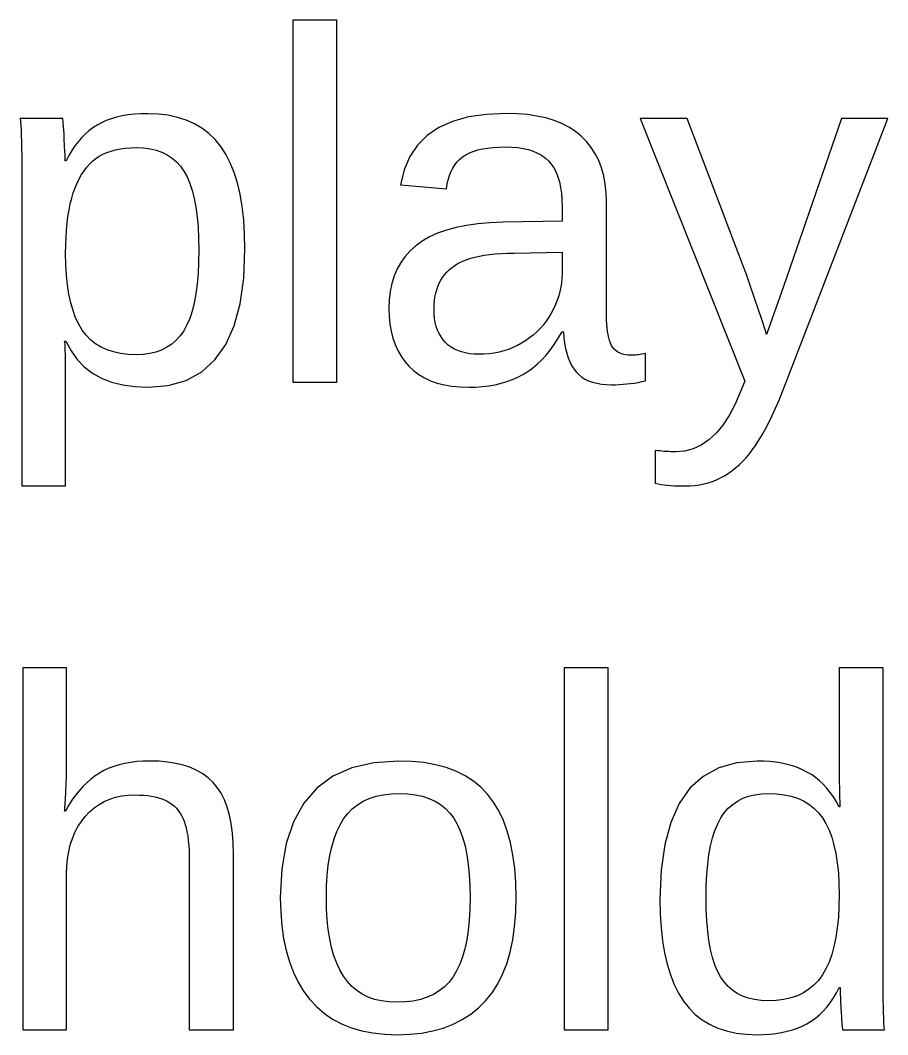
# Model space of a CAD drawing. Header units: metres. Extents: x 8.1 to 95, y -21.3 to 62.6.
# Drawn here: x 83.334 to 86.953, y 42.48 to 46.709 of the extents above; entities that cross this region are included whole.
import ezdxf

# ---------------------------------------------------------------- set-up
doc = ezdxf.new("R2010")
doc.units = ezdxf.units.M

msp = doc.modelspace()

# ---------------------------------------------------------------- linework, layer by layer
for p, q in [((84.6549, 46.7095), (84.4718, 46.7095)), ((84.4718, 46.7095), (84.4718, 45.2)), ((84.6549, 45.2), (84.6549, 46.7095)), ((83.8104, 46.3176), (83.7844, 46.3147)), ((83.8377, 46.3193), (83.8104, 46.3176)), ((83.8662, 46.3199), (83.8377, 46.3193)), ((83.9102, 46.3182), (83.8662, 46.3199)), ((83.9516, 46.3132), (83.9102, 46.3182)), ((85.2789, 46.3173), (85.204, 46.3063)), ((85.3623, 46.3209), (85.2789, 46.3173)), ((85.4071, 46.3197), (85.3623, 46.3209)), ((85.4494, 46.3162), (85.4071, 46.3197)), ((83.5113, 46.3006), (83.3343, 46.3006)), ((83.3343, 46.3006), (83.3355, 46.287)), ((83.3355, 46.287), (83.3367, 46.2705)), ((83.5115, 46.2994), (83.5113, 46.3006)), ((83.512, 46.2956), (83.5115, 46.2994)), ((83.5127, 46.2896), (83.512, 46.2956)), ((83.5134, 46.2816), (83.5127, 46.2896)), ((83.5148, 46.2657), (83.5134, 46.2816)), ((83.6732, 46.2825), (83.6547, 46.2726)), ((83.6929, 46.2913), (83.6732, 46.2825)), ((83.7139, 46.2989), (83.6929, 46.2913)), ((83.7361, 46.3053), (83.7139, 46.2989)), ((83.7597, 46.3106), (83.7361, 46.3053)), ((83.7844, 46.3147), (83.7597, 46.3106)), ((83.9905, 46.3048), (83.9516, 46.3132)), ((84.0268, 46.293), (83.9905, 46.3048)), ((84.0606, 46.2778), (84.0268, 46.293)), ((84.0918, 46.2593), (84.0606, 46.2778)), ((85.1378, 46.2879), (85.0802, 46.2623)), ((85.204, 46.3063), (85.1378, 46.2879)), ((85.4892, 46.3103), (85.4494, 46.3162)), ((85.5264, 46.3021), (85.4892, 46.3103)), ((85.5611, 46.2916), (85.5264, 46.3021)), ((85.5933, 46.2787), (85.5611, 46.2916)), ((85.6229, 46.2634), (85.5933, 46.2787)), ((86.1154, 46.3006), (85.9201, 46.3006)), ((85.9201, 46.3006), (86.3564, 45.2051)), ((86.3473, 45.6923), (86.1154, 46.3006)), ((86.7592, 46.3006), (86.5182, 45.5997)), ((86.5294, 45.2), (86.9525, 46.3006)), ((86.9525, 46.3006), (86.7592, 46.3006)), ((83.3367, 46.2705), (83.3376, 46.2512)), ((83.3376, 46.2512), (83.3385, 46.229)), ((83.5157, 46.252), (83.5148, 46.2657)), ((83.5167, 46.2356), (83.5157, 46.252)), ((83.5178, 46.2165), (83.5167, 46.2356)), ((83.6046, 46.235), (83.5895, 46.2198)), ((83.6205, 46.2489), (83.6046, 46.235)), ((83.6372, 46.2614), (83.6205, 46.2489)), ((83.6547, 46.2726), (83.6372, 46.2614)), ((84.1206, 46.2375), (84.0918, 46.2593)), ((84.1467, 46.2122), (84.1206, 46.2375)), ((85.0802, 46.2623), (85.0311, 46.2292)), ((85.65, 46.2458), (85.6229, 46.2634)), ((85.6745, 46.2258), (85.65, 46.2458)), ((83.3385, 46.229), (83.3392, 46.2041)), ((83.3392, 46.2041), (83.3397, 46.1763)), ((83.5194, 46.1837), (83.5178, 46.2165)), ((83.5751, 46.2033), (83.5615, 46.1854)), ((83.5895, 46.2198), (83.5751, 46.2033)), ((84.1704, 46.1836), (84.1467, 46.2122)), ((85.0311, 46.2292), (84.9906, 46.1889)), ((85.6965, 46.2036), (85.6745, 46.2258)), ((85.7159, 46.1794), (85.6965, 46.2036)), ((83.3397, 46.1763), (83.3401, 46.1456)), ((83.5203, 46.1638), (83.5194, 46.1837)), ((83.5209, 46.1472), (83.5203, 46.1638)), ((83.5213, 46.1338), (83.5209, 46.1472)), ((83.5488, 46.1661), (83.5367, 46.1455)), ((83.5615, 46.1854), (83.5488, 46.1661)), ((83.6633, 46.1424), (83.6788, 46.1508)), ((83.6788, 46.1508), (83.6954, 46.1582)), ((83.6954, 46.1582), (83.7131, 46.1644)), ((83.7131, 46.1644), (83.7321, 46.1695)), ((83.7321, 46.1695), (83.7522, 46.1734)), ((83.7522, 46.1734), (83.7734, 46.1763)), ((83.7734, 46.1763), (83.7959, 46.178)), ((83.7959, 46.178), (83.8195, 46.1785)), ((83.8195, 46.1785), (83.8486, 46.1773)), ((83.8486, 46.1773), (83.876, 46.1737)), ((83.876, 46.1737), (83.9015, 46.1676)), ((83.9015, 46.1676), (83.9252, 46.159)), ((83.9252, 46.159), (83.9472, 46.1481)), ((83.9472, 46.1481), (83.9673, 46.1347)), ((84.1915, 46.1514), (84.1704, 46.1836)), ((84.2102, 46.1154), (84.1915, 46.1514)), ((84.9906, 46.1889), (84.9588, 46.1413)), ((85.1792, 46.1399), (85.1924, 46.1486)), ((85.1924, 46.1486), (85.2074, 46.1563)), ((85.2074, 46.1563), (85.2239, 46.163)), ((85.2239, 46.163), (85.2422, 46.1687)), ((85.2422, 46.1687), (85.2621, 46.1733)), ((85.2621, 46.1733), (85.2836, 46.1769)), ((85.2836, 46.1769), (85.3068, 46.1795)), ((85.3068, 46.1795), (85.3317, 46.1811)), ((85.3317, 46.1811), (85.3582, 46.1816)), ((85.3582, 46.1816), (85.3845, 46.1809)), ((85.3845, 46.1809), (85.4092, 46.1787)), ((85.4092, 46.1787), (85.4323, 46.1751)), ((85.4323, 46.1751), (85.4538, 46.1701)), ((85.4538, 46.1701), (85.4737, 46.1637)), ((85.4737, 46.1637), (85.492, 46.1558)), ((85.492, 46.1558), (85.5087, 46.1465)), ((85.7327, 46.153), (85.7159, 46.1794)), ((85.747, 46.1245), (85.7327, 46.153)), ((83.3401, 46.1456), (83.3403, 46.1121)), ((83.3403, 46.1121), (83.3404, 46.0758)), ((83.5214, 46.1283), (83.5213, 46.1338)), ((83.5214, 46.1236), (83.5214, 46.1283)), ((83.5255, 46.1236), (83.5214, 46.1236)), ((83.5367, 46.1455), (83.5255, 46.1236)), ((83.6113, 46.0965), (83.6232, 46.1099)), ((83.6232, 46.1099), (83.6358, 46.1219)), ((83.6358, 46.1219), (83.6491, 46.1328)), ((83.6491, 46.1328), (83.6633, 46.1424)), ((83.9673, 46.1347), (83.9856, 46.1188)), ((83.9856, 46.1188), (84.0021, 46.1006)), ((84.2263, 46.0755), (84.2102, 46.1154)), ((84.9588, 46.1413), (84.9355, 46.0862)), ((85.1383, 46.0929), (85.1469, 46.1065)), ((85.1469, 46.1065), (85.1565, 46.1189)), ((85.1565, 46.1189), (85.1673, 46.13)), ((85.1673, 46.13), (85.1792, 46.1399)), ((85.5087, 46.1465), (85.5238, 46.1358)), ((85.5238, 46.1358), (85.5372, 46.1236)), ((85.5372, 46.1236), (85.5492, 46.1098)), ((85.5492, 46.1098), (85.5597, 46.0941)), ((85.7586, 46.0939), (85.747, 46.1245)), ((83.3404, 46.0758), (83.3404, 44.7677)), ((83.5801, 46.0489), (83.5898, 46.066)), ((83.5898, 46.066), (83.6002, 46.0819)), ((83.6002, 46.0819), (83.6113, 46.0965)), ((84.0021, 46.1006), (84.0168, 46.0799)), ((84.0168, 46.0799), (84.0298, 46.0563)), ((84.24, 46.0317), (84.2263, 46.0755)), ((84.9355, 46.0862), (84.9208, 46.0239)), ((85.1245, 46.0621), (85.1308, 46.0781)), ((85.1308, 46.0781), (85.1383, 46.0929)), ((85.5597, 46.0941), (85.5689, 46.0765)), ((85.5689, 46.0765), (85.5766, 46.057)), ((85.7677, 46.0613), (85.7586, 46.0939)), ((83.563, 46.0108), (83.5712, 46.0305)), ((83.5712, 46.0305), (83.5801, 46.0489)), ((84.0298, 46.0563), (84.0413, 46.0295)), ((84.0413, 46.0295), (84.0513, 45.9995)), ((84.2512, 45.9841), (84.24, 46.0317)), ((84.9208, 46.0239), (85.112, 46.0066)), ((85.112, 46.0066), (85.1151, 46.0263)), ((85.1151, 46.0263), (85.1192, 46.0448)), ((85.1192, 46.0448), (85.1245, 46.0621)), ((85.5766, 46.057), (85.5829, 46.0356)), ((85.5829, 46.0356), (85.5879, 46.0124)), ((85.7741, 46.0265), (85.7677, 46.0613)), ((85.778, 45.9896), (85.7741, 46.0265)), ((83.5488, 45.9675), (83.5555, 45.9898)), ((83.5555, 45.9898), (83.563, 46.0108)), ((84.0513, 45.9995), (84.0597, 45.9662)), ((84.2599, 45.9327), (84.2512, 45.9841)), ((85.5879, 46.0124), (85.5914, 45.9872)), ((85.5914, 45.9872), (85.5935, 45.9602)), ((85.7793, 45.9507), (85.778, 45.9896)), ((83.5377, 45.9186), (83.5428, 45.9438)), ((83.5428, 45.9438), (83.5488, 45.9675)), ((84.0597, 45.9662), (84.0666, 45.9297)), ((85.5935, 45.9602), (85.5942, 45.9314)), ((85.7793, 45.4767), (85.7793, 45.9507)), ((83.5333, 45.8919), (83.5377, 45.9186)), ((84.0666, 45.9297), (84.0719, 45.89)), ((84.2661, 45.8774), (84.2599, 45.9327)), ((85.5942, 45.9314), (85.5942, 45.8713)), ((83.527, 45.8343), (83.5298, 45.8638)), ((83.5298, 45.8638), (83.5333, 45.8919)), ((84.0719, 45.89), (84.0758, 45.847)), ((84.2699, 45.8183), (84.2661, 45.8774)), ((85.1955, 45.8537), (85.1518, 45.845)), ((85.2426, 45.8603), (85.1955, 45.8537)), ((85.2931, 45.8649), (85.2426, 45.8603)), ((85.347, 45.8673), (85.2931, 45.8649)), ((85.5942, 45.8713), (85.347, 45.8673)), ((83.525, 45.8033), (83.527, 45.8343)), ((84.0758, 45.847), (84.0781, 45.8008)), ((84.2711, 45.7554), (84.2699, 45.8183)), ((85.0746, 45.8212), (85.0411, 45.8061)), ((85.1115, 45.8341), (85.0746, 45.8212)), ((85.1518, 45.845), (85.1115, 45.8341)), ((83.5235, 45.7371), (83.5238, 45.7709)), ((83.5238, 45.7709), (83.525, 45.8033)), ((84.0781, 45.8008), (84.0788, 45.7513)), ((84.9844, 45.7696), (84.9608, 45.7483)), ((85.0111, 45.7889), (84.9844, 45.7696)), ((85.0411, 45.8061), (85.0111, 45.7889)), ((83.5243, 45.6903), (83.5235, 45.7371)), ((84.0788, 45.7513), (84.0781, 45.7005)), ((84.2661, 45.6346), (84.2711, 45.7554)), ((84.94, 45.725), (84.9219, 45.6998)), ((84.9608, 45.7483), (84.94, 45.725)), ((85.2307, 45.7224), (85.2494, 45.7264)), ((85.2494, 45.7264), (85.2696, 45.7299)), ((85.2696, 45.7299), (85.2913, 45.7329)), ((85.2913, 45.7329), (85.3146, 45.7353)), ((85.3146, 45.7353), (85.3395, 45.7371)), ((85.3395, 45.7371), (85.3659, 45.7384)), ((85.3659, 45.7384), (85.3938, 45.7391)), ((85.3938, 45.7391), (85.5942, 45.7432)), ((85.5942, 45.7432), (85.5942, 45.6526)), ((83.5269, 45.6464), (83.5243, 45.6903)), ((84.0781, 45.7005), (84.0757, 45.6531)), ((84.9219, 45.6998), (84.9067, 45.6726)), ((85.1335, 45.6774), (85.1449, 45.6857)), ((85.1449, 45.6857), (85.157, 45.6934)), ((85.157, 45.6934), (85.1699, 45.7005)), ((85.1699, 45.7005), (85.1836, 45.7069)), ((85.1836, 45.7069), (85.198, 45.7126)), ((85.198, 45.7126), (85.2136, 45.7178)), ((85.2136, 45.7178), (85.2307, 45.7224)), ((86.3642, 45.6448), (86.3473, 45.6923)), ((83.5311, 45.6053), (83.5269, 45.6464)), ((84.0757, 45.6531), (84.0719, 45.6091)), ((84.8942, 45.6434), (84.8845, 45.6123)), ((84.9067, 45.6726), (84.8942, 45.6434)), ((85.0957, 45.6374), (85.104, 45.6483)), ((85.104, 45.6483), (85.1131, 45.6587)), ((85.1131, 45.6587), (85.1229, 45.6684)), ((85.1229, 45.6684), (85.1335, 45.6774)), ((85.5942, 45.6526), (85.5936, 45.6339)), ((86.3771, 45.6075), (86.3642, 45.6448)), ((83.5371, 45.567), (83.5311, 45.6053)), ((84.0719, 45.6091), (84.0665, 45.5684)), ((84.2511, 45.5279), (84.2661, 45.6346)), ((84.8845, 45.6123), (84.8775, 45.5792)), ((85.0712, 45.5859), (85.076, 45.6)), ((85.076, 45.6), (85.0817, 45.6132)), ((85.0817, 45.6132), (85.0883, 45.6257)), ((85.0883, 45.6257), (85.0957, 45.6374)), ((85.5919, 45.6153), (85.5892, 45.5969)), ((85.5936, 45.6339), (85.5919, 45.6153)), ((86.4134, 45.5016), (86.3771, 45.6075)), ((86.5182, 45.5997), (86.447, 45.3994)), ((83.5448, 45.5315), (83.5371, 45.567)), ((84.0665, 45.5684), (84.0595, 45.531)), ((84.8775, 45.5792), (84.8734, 45.5442)), ((85.0619, 45.5392), (85.0641, 45.5556)), ((85.0641, 45.5556), (85.0672, 45.5711)), ((85.0672, 45.5711), (85.0712, 45.5859)), ((85.5802, 45.5602), (85.5741, 45.5421)), ((85.5853, 45.5785), (85.5802, 45.5602)), ((85.5892, 45.5969), (85.5853, 45.5785)), ((83.5542, 45.4988), (83.5448, 45.5315)), ((84.0595, 45.531), (84.051, 45.497)), ((84.2261, 45.4355), (84.2511, 45.5279)), ((84.8734, 45.5442), (84.872, 45.5072)), ((85.0602, 45.5041), (85.0606, 45.522)), ((85.0606, 45.522), (85.0619, 45.5392)), ((85.5668, 45.5241), (85.5584, 45.5062)), ((85.5741, 45.5421), (85.5668, 45.5241)), ((83.5653, 45.4689), (83.5542, 45.4988)), ((84.051, 45.497), (84.041, 45.4664)), ((84.872, 45.5072), (84.873, 45.4741)), ((84.873, 45.4741), (84.8761, 45.4426)), ((85.0608, 45.4847), (85.0602, 45.5041)), ((85.0625, 45.4664), (85.0608, 45.4847)), ((85.5385, 45.471), (85.5272, 45.4546)), ((85.5489, 45.4884), (85.5385, 45.471)), ((85.5584, 45.5062), (85.5489, 45.4884)), ((85.7796, 45.4591), (85.7793, 45.4767)), ((86.4271, 45.4613), (86.4134, 45.5016)), ((83.5781, 45.4419), (83.5653, 45.4689)), ((83.5926, 45.4177), (83.5781, 45.4419)), ((84.0294, 45.4391), (84.0163, 45.4151)), ((84.041, 45.4664), (84.0294, 45.4391)), ((84.1911, 45.3573), (84.2261, 45.4355)), ((84.8761, 45.4426), (84.8813, 45.4127)), ((85.0655, 45.449), (85.0625, 45.4664)), ((85.0697, 45.4326), (85.0655, 45.449)), ((85.0751, 45.4172), (85.0697, 45.4326)), ((85.5151, 45.4389), (85.5022, 45.4241)), ((85.5272, 45.4546), (85.5151, 45.4389)), ((85.7804, 45.4425), (85.7796, 45.4591)), ((85.7817, 45.4269), (85.7804, 45.4425)), ((86.4326, 45.4448), (86.4271, 45.4613)), ((86.4372, 45.4308), (86.4326, 45.4448)), ((86.441, 45.4193), (86.4372, 45.4308)), ((83.6091, 45.3961), (83.5926, 45.4177)), ((83.6276, 45.3771), (83.6091, 45.3961)), ((84.0015, 45.3941), (83.9848, 45.3755)), ((84.0163, 45.4151), (84.0015, 45.3941)), ((84.8813, 45.4127), (84.8885, 45.3844)), ((85.0816, 45.4029), (85.0751, 45.4172)), ((85.0894, 45.3895), (85.0816, 45.4029)), ((85.0983, 45.3771), (85.0894, 45.3895)), ((85.4739, 45.397), (85.4585, 45.3848)), ((85.4884, 45.4102), (85.4739, 45.397)), ((85.5022, 45.4241), (85.4884, 45.4102)), ((85.5783, 45.3834), (85.5942, 45.4105)), ((85.5942, 45.4105), (85.6003, 45.4105)), ((85.6003, 45.4105), (85.6021, 45.386)), ((85.6021, 45.386), (85.605, 45.3629)), ((85.7835, 45.4123), (85.7817, 45.4269)), ((85.7859, 45.3987), (85.7835, 45.4123)), ((85.7888, 45.386), (85.7859, 45.3987)), ((85.7922, 45.3744), (85.7888, 45.386)), ((86.4438, 45.4102), (86.441, 45.4193)), ((86.4458, 45.4035), (86.4438, 45.4102)), ((86.447, 45.3994), (86.4458, 45.4035)), ((83.5202, 45.3671), (83.5194, 45.3709)), ((83.5194, 45.3709), (83.5245, 45.3709)), ((83.521, 45.3595), (83.5202, 45.3671)), ((83.5216, 45.3481), (83.521, 45.3595)), ((83.5222, 45.3327), (83.5216, 45.3481)), ((83.5245, 45.3709), (83.546, 45.3307)), ((83.6483, 45.3606), (83.6276, 45.3771)), ((83.6712, 45.3466), (83.6483, 45.3606)), ((83.6962, 45.3352), (83.6712, 45.3466)), ((83.9461, 45.3459), (83.924, 45.3347)), ((83.9664, 45.3595), (83.9461, 45.3459)), ((83.9848, 45.3755), (83.9664, 45.3595)), ((84.1461, 45.2934), (84.1911, 45.3573)), ((84.8885, 45.3844), (84.8977, 45.3577)), ((84.8977, 45.3577), (84.9091, 45.3327)), ((85.1085, 45.3658), (85.0983, 45.3771)), ((85.1197, 45.3555), (85.1085, 45.3658)), ((85.132, 45.3465), (85.1197, 45.3555)), ((85.1453, 45.3387), (85.132, 45.3465)), ((85.3894, 45.3447), (85.3706, 45.3373)), ((85.4076, 45.3531), (85.3894, 45.3447)), ((85.4253, 45.3627), (85.4076, 45.3531)), ((85.4423, 45.3733), (85.4253, 45.3627)), ((85.4585, 45.3848), (85.4423, 45.3733)), ((85.5449, 45.3347), (85.5619, 45.3581)), ((85.5619, 45.3581), (85.5783, 45.3834)), ((85.605, 45.3629), (85.6088, 45.3413)), ((85.7962, 45.3637), (85.7922, 45.3744)), ((85.8007, 45.3541), (85.7962, 45.3637)), ((85.8059, 45.3454), (85.8007, 45.3541)), ((85.8121, 45.3378), (85.8059, 45.3454)), ((83.5226, 45.3135), (83.5222, 45.3327)), ((83.523, 45.2904), (83.5226, 45.3135)), ((83.546, 45.3307), (83.5716, 45.2953)), ((83.7233, 45.3264), (83.6962, 45.3352)), ((83.7525, 45.32), (83.7233, 45.3264)), ((83.7839, 45.3162), (83.7525, 45.32)), ((83.8174, 45.3149), (83.7839, 45.3162)), ((83.8468, 45.3162), (83.8174, 45.3149)), ((83.8744, 45.3199), (83.8468, 45.3162)), ((83.9001, 45.3261), (83.8744, 45.3199)), ((83.924, 45.3347), (83.9001, 45.3261)), ((84.9091, 45.3327), (84.9224, 45.3092)), ((84.9224, 45.3092), (84.9379, 45.2874)), ((85.1596, 45.332), (85.1453, 45.3387)), ((85.1749, 45.3266), (85.1596, 45.332)), ((85.1912, 45.3224), (85.1749, 45.3266)), ((85.2086, 45.3194), (85.1912, 45.3224)), ((85.2269, 45.3176), (85.2086, 45.3194)), ((85.2463, 45.317), (85.2269, 45.3176)), ((85.2684, 45.3175), (85.2463, 45.317)), ((85.29, 45.3192), (85.2684, 45.3175)), ((85.311, 45.3221), (85.29, 45.3192)), ((85.3314, 45.326), (85.311, 45.3221)), ((85.3513, 45.3311), (85.3314, 45.326)), ((85.3706, 45.3373), (85.3513, 45.3311)), ((85.5091, 45.2932), (85.5273, 45.313)), ((85.5273, 45.313), (85.5449, 45.3347)), ((85.6088, 45.3413), (85.6136, 45.3212)), ((85.6136, 45.3212), (85.6195, 45.3026)), ((85.6195, 45.3026), (85.6263, 45.2855)), ((85.8192, 45.3312), (85.8121, 45.3378)), ((85.8273, 45.3256), (85.8192, 45.3312)), ((85.8363, 45.321), (85.8273, 45.3256)), ((85.8463, 45.3175), (85.8363, 45.321)), ((85.8573, 45.3149), (85.8463, 45.3175)), ((85.8692, 45.3134), (85.8573, 45.3149)), ((85.882, 45.3129), (85.8692, 45.3134)), ((85.888, 45.313), (85.882, 45.3129)), ((85.8942, 45.3132), (85.888, 45.313)), ((85.9005, 45.3137), (85.8942, 45.3132)), ((85.907, 45.3143), (85.9005, 45.3137)), ((85.9136, 45.3151), (85.907, 45.3143)), ((85.9205, 45.3161), (85.9136, 45.3151)), ((85.9275, 45.3172), (85.9205, 45.3161)), ((85.9347, 45.3185), (85.9275, 45.3172)), ((85.9421, 45.32), (85.9347, 45.3185)), ((85.9421, 45.2061), (85.9421, 45.32)), ((83.5233, 45.2635), (83.523, 45.2904)), ((83.5234, 45.2326), (83.5233, 45.2635)), ((83.5716, 45.2953), (83.6013, 45.2646)), ((83.6013, 45.2646), (83.6352, 45.2387)), ((84.0912, 45.2436), (84.1461, 45.2934)), ((84.9379, 45.2874), (84.9554, 45.2671)), ((84.9554, 45.2671), (84.9749, 45.2488)), ((85.4513, 45.2446), (85.4712, 45.259)), ((85.4712, 45.259), (85.4904, 45.2751)), ((85.4904, 45.2751), (85.5091, 45.2932)), ((85.6263, 45.2855), (85.6341, 45.2699)), ((85.6341, 45.2699), (85.6429, 45.2558)), ((83.5235, 45.198), (83.5234, 45.2326)), ((83.6352, 45.2387), (83.6732, 45.2174)), ((83.6732, 45.2174), (83.7153, 45.2009)), ((84.0262, 45.2081), (84.0912, 45.2436)), ((84.9749, 45.2488), (84.9965, 45.2326)), ((84.9965, 45.2326), (85.0201, 45.2185)), ((85.0201, 45.2185), (85.0458, 45.2066)), ((85.3876, 45.2113), (85.4097, 45.221)), ((85.4097, 45.221), (85.4309, 45.232)), ((85.4309, 45.232), (85.4513, 45.2446)), ((85.6429, 45.2558), (85.6527, 45.2432)), ((85.6527, 45.2432), (85.6636, 45.232)), ((85.6636, 45.232), (85.676, 45.2221)), ((85.676, 45.2221), (85.6897, 45.2135)), ((83.5235, 44.7677), (83.5235, 45.198)), ((83.7153, 45.2009), (83.7615, 45.1891)), ((83.7615, 45.1891), (83.8118, 45.182)), ((83.8118, 45.182), (83.8662, 45.1797)), ((83.8662, 45.1797), (83.9512, 45.1868)), ((83.9512, 45.1868), (84.0262, 45.2081)), ((84.4718, 45.2), (84.6549, 45.2)), ((85.0458, 45.2066), (85.0735, 45.1969)), ((85.0735, 45.1969), (85.1032, 45.1894)), ((85.1032, 45.1894), (85.135, 45.184)), ((85.135, 45.184), (85.1688, 45.1807)), ((85.1688, 45.1807), (85.2046, 45.1797)), ((85.2046, 45.1797), (85.2337, 45.1803)), ((85.2337, 45.1803), (85.2618, 45.1823)), ((85.2618, 45.1823), (85.289, 45.1855)), ((85.289, 45.1855), (85.3151, 45.19)), ((85.3151, 45.19), (85.3403, 45.1958)), ((85.3403, 45.1958), (85.3644, 45.2029)), ((85.3644, 45.2029), (85.3876, 45.2113)), ((85.6897, 45.2135), (85.7048, 45.2063)), ((85.7048, 45.2063), (85.7212, 45.2004)), ((85.7212, 45.2004), (85.739, 45.1958)), ((85.739, 45.1958), (85.7582, 45.1925)), ((85.7582, 45.1925), (85.7788, 45.1905)), ((85.7788, 45.1905), (85.8007, 45.1898)), ((85.8007, 45.1898), (85.8167, 45.19)), ((85.8167, 45.19), (85.8326, 45.1906)), ((85.8326, 45.1906), (85.8485, 45.1917)), ((85.8485, 45.1917), (85.8643, 45.1931)), ((85.8643, 45.1931), (85.88, 45.1949)), ((85.88, 45.1949), (85.8956, 45.1971)), ((85.8956, 45.1971), (85.9112, 45.1997)), ((85.9112, 45.1997), (85.9267, 45.2027)), ((85.9267, 45.2027), (85.9421, 45.2061)), ((86.3564, 45.2051), (86.3391, 45.1613)), ((86.5143, 45.162), (86.5294, 45.2)), ((86.3391, 45.1613), (86.3161, 45.1086)), ((86.4995, 45.1262), (86.5143, 45.162)), ((86.3161, 45.1086), (86.2913, 45.0621)), ((86.4706, 45.0614), (86.4849, 45.0927)), ((86.4849, 45.0927), (86.4995, 45.1262)), ((86.2913, 45.0621), (86.2648, 45.0218)), ((86.4565, 45.0323), (86.4706, 45.0614)), ((86.2648, 45.0218), (86.2365, 44.9876)), ((86.4289, 44.9807), (86.4426, 45.0054)), ((86.4426, 45.0054), (86.4565, 45.0323)), ((86.2365, 44.9876), (86.2064, 44.9597)), ((86.4154, 44.9583), (86.4289, 44.9807)), ((86.141, 44.9225), (86.1057, 44.9132)), ((86.1746, 44.938), (86.141, 44.9225)), ((86.2064, 44.9597), (86.1746, 44.938)), ((86.3889, 44.9195), (86.4022, 44.9381)), ((86.4022, 44.9381), (86.4154, 44.9583)), ((85.9918, 44.9149), (85.9831, 44.9162)), ((85.9831, 44.9162), (85.9831, 44.7789)), ((86.0007, 44.9138), (85.9918, 44.9149)), ((86.0098, 44.9128), (86.0007, 44.9138)), ((86.0191, 44.912), (86.0098, 44.9128)), ((86.0286, 44.9113), (86.0191, 44.912)), ((86.0383, 44.9108), (86.0286, 44.9113)), ((86.0482, 44.9104), (86.0383, 44.9108)), ((86.0583, 44.9102), (86.0482, 44.9104)), ((86.0686, 44.9101), (86.0583, 44.9102)), ((86.1057, 44.9132), (86.0686, 44.9101)), ((86.3473, 44.8703), (86.3615, 44.8856)), ((86.3615, 44.8856), (86.3754, 44.902)), ((86.3754, 44.902), (86.3889, 44.9195)), ((86.3027, 44.8308), (86.3179, 44.8429)), ((86.3179, 44.8429), (86.3327, 44.8561)), ((86.3327, 44.8561), (86.3473, 44.8703)), ((86.2387, 44.7932), (86.2553, 44.8011)), ((86.2553, 44.8011), (86.2715, 44.8099)), ((86.2715, 44.8099), (86.2873, 44.8198)), ((86.2873, 44.8198), (86.3027, 44.8308)), ((83.3404, 44.7677), (83.5235, 44.7677)), ((85.9831, 44.7789), (85.9947, 44.7766)), ((85.9947, 44.7766), (86.0069, 44.7745)), ((86.0069, 44.7745), (86.0197, 44.7727)), ((86.0197, 44.7727), (86.0332, 44.7712)), ((86.0332, 44.7712), (86.0472, 44.7699)), ((86.0472, 44.7699), (86.0618, 44.769)), ((86.0618, 44.769), (86.077, 44.7683)), ((86.077, 44.7683), (86.0928, 44.7678)), ((86.0928, 44.7678), (86.1093, 44.7677)), ((86.1093, 44.7677), (86.1291, 44.7682)), ((86.1291, 44.7682), (86.1486, 44.7698)), ((86.1486, 44.7698), (86.1675, 44.7724)), ((86.1675, 44.7724), (86.186, 44.776)), ((86.186, 44.776), (86.204, 44.7807)), ((86.204, 44.7807), (86.2216, 44.7865)), ((86.2216, 44.7865), (86.2387, 44.7932)), ((83.5275, 44.0095), (83.3444, 44.0095)), ((83.3444, 44.0095), (83.3444, 42.5)), ((83.5275, 43.6169), (83.5275, 44.0095)), ((85.7864, 44.0095), (85.6033, 44.0095)), ((85.6033, 44.0095), (85.6033, 42.5)), ((85.7864, 42.5), (85.7864, 44.0095)), ((86.9332, 44.0095), (86.7501, 44.0095)), ((86.7501, 44.0095), (86.7501, 43.5528)), ((86.9332, 42.7268), (86.9332, 44.0095)), ((83.5275, 43.603), (83.5275, 43.6169)), ((83.7701, 43.611), (83.7468, 43.6054)), ((83.7945, 43.6153), (83.7701, 43.611)), ((83.8201, 43.6184), (83.7945, 43.6153)), ((83.8467, 43.6203), (83.8201, 43.6184)), ((83.8744, 43.6209), (83.8467, 43.6203)), ((83.913, 43.6198), (83.8744, 43.6209)), ((83.9493, 43.6165), (83.913, 43.6198)), ((83.9833, 43.611), (83.9493, 43.6165)), ((84.0149, 43.6033), (83.9833, 43.611)), ((84.8088, 43.6139), (84.7174, 43.5928)), ((84.9123, 43.6209), (84.8088, 43.6139)), ((84.9667, 43.6192), (84.9123, 43.6209)), ((85.0178, 43.6141), (84.9667, 43.6192)), ((85.0657, 43.6055), (85.0178, 43.6141)), ((86.3223, 43.6138), (86.2474, 43.5925)), ((86.4073, 43.6209), (86.3223, 43.6138)), ((86.4346, 43.6204), (86.4073, 43.6209)), ((86.4608, 43.6187), (86.4346, 43.6204)), ((86.4861, 43.6158), (86.4608, 43.6187)), ((86.5103, 43.6119), (86.4861, 43.6158)), ((86.5334, 43.6068), (86.5103, 43.6119)), ((83.5268, 43.5609), (83.5271, 43.575)), ((83.5271, 43.575), (83.5274, 43.5891)), ((83.5274, 43.5891), (83.5275, 43.603)), ((83.6643, 43.5706), (83.6462, 43.5587)), ((83.6833, 43.5811), (83.6643, 43.5706)), ((83.7034, 43.5905), (83.6833, 43.5811)), ((83.7245, 43.5985), (83.7034, 43.5905)), ((83.7468, 43.6054), (83.7245, 43.5985)), ((84.0443, 43.5935), (84.0149, 43.6033)), ((84.0713, 43.5814), (84.0443, 43.5935)), ((84.0959, 43.5671), (84.0713, 43.5814)), ((84.1183, 43.5506), (84.0959, 43.5671)), ((84.7174, 43.5928), (84.6382, 43.5576)), ((85.1102, 43.5935), (85.0657, 43.6055)), ((85.1515, 43.5781), (85.1102, 43.5935)), ((85.1894, 43.5592), (85.1515, 43.5781)), ((86.2474, 43.5925), (86.1824, 43.557)), ((86.5556, 43.6006), (86.5334, 43.6068)), ((86.5767, 43.5932), (86.5556, 43.6006)), ((86.5968, 43.5848), (86.5767, 43.5932)), ((86.6158, 43.5751), (86.5968, 43.5848)), ((86.6339, 43.5643), (86.6158, 43.5751)), ((83.5254, 43.5179), (83.5259, 43.5323)), ((83.5259, 43.5323), (83.5264, 43.5467)), ((83.5264, 43.5467), (83.5268, 43.5609)), ((83.6117, 43.5306), (83.5954, 43.5145)), ((83.6287, 43.5454), (83.6117, 43.5306)), ((83.6462, 43.5587), (83.6287, 43.5454)), ((84.1384, 43.5319), (84.1183, 43.5506)), ((84.1562, 43.5107), (84.1384, 43.5319)), ((84.6382, 43.5576), (84.5712, 43.5084)), ((85.2241, 43.5369), (85.1894, 43.5592)), ((85.2555, 43.5112), (85.2241, 43.5369)), ((86.1824, 43.557), (86.1274, 43.5072)), ((86.6513, 43.5521), (86.6339, 43.5643)), ((86.6678, 43.5387), (86.6513, 43.5521)), ((86.6835, 43.5238), (86.6678, 43.5387)), ((86.7501, 43.5528), (86.7521, 43.4297)), ((83.5213, 43.441), (83.524, 43.4887)), ((83.524, 43.4887), (83.5247, 43.5033)), ((83.5247, 43.5033), (83.5254, 43.5179)), ((83.5796, 43.4969), (83.5644, 43.4779)), ((83.5954, 43.5145), (83.5796, 43.4969)), ((84.1719, 43.4864), (84.1562, 43.5107)), ((84.1855, 43.4592), (84.1719, 43.4864)), ((84.5712, 43.5084), (84.5164, 43.4451)), ((84.8483, 43.4804), (84.8807, 43.4843)), ((84.8807, 43.4843), (84.9153, 43.4856)), ((84.9153, 43.4856), (84.9497, 43.4844)), ((84.9497, 43.4844), (84.9818, 43.4805)), ((85.2836, 43.4821), (85.2555, 43.5112)), ((86.1274, 43.5072), (86.0824, 43.4432)), ((86.3984, 43.4806), (86.4263, 43.4844)), ((86.4263, 43.4844), (86.4561, 43.4856)), ((86.4561, 43.4856), (86.4892, 43.4844)), ((86.4892, 43.4844), (86.5203, 43.4806)), ((86.6984, 43.5077), (86.6835, 43.5238)), ((86.7126, 43.4902), (86.6984, 43.5077)), ((86.7259, 43.4713), (86.7126, 43.4902)), ((83.5203, 43.4254), (83.5213, 43.441)), ((83.5499, 43.4575), (83.5358, 43.4357)), ((83.5644, 43.4779), (83.5499, 43.4575)), ((83.6629, 43.4398), (83.6846, 43.4519)), ((83.6846, 43.4519), (83.7077, 43.4619)), ((83.7077, 43.4619), (83.7319, 43.4696)), ((83.7319, 43.4696), (83.7575, 43.4751)), ((83.7575, 43.4751), (83.7843, 43.4784)), ((83.7843, 43.4784), (83.8123, 43.4795)), ((83.8123, 43.4795), (83.8311, 43.4792)), ((83.8311, 43.4792), (83.8489, 43.4782)), ((83.8489, 43.4782), (83.8658, 43.4766)), ((83.8658, 43.4766), (83.8818, 43.4743)), ((83.8818, 43.4743), (83.8968, 43.4714)), ((83.8968, 43.4714), (83.9109, 43.4678)), ((83.9109, 43.4678), (83.9241, 43.4635)), ((83.9241, 43.4635), (83.9363, 43.4586)), ((83.9363, 43.4586), (83.9476, 43.4531)), ((83.9476, 43.4531), (83.9581, 43.4468)), ((83.9581, 43.4468), (83.968, 43.4398)), ((84.1971, 43.429), (84.1855, 43.4592)), ((84.5164, 43.4451), (84.4738, 43.3678)), ((84.7406, 43.4388), (84.7642, 43.4531)), ((84.7642, 43.4531), (84.7901, 43.4648)), ((84.7901, 43.4648), (84.8181, 43.4739)), ((84.8181, 43.4739), (84.8483, 43.4804)), ((84.9818, 43.4805), (85.0116, 43.4742)), ((85.0116, 43.4742), (85.0391, 43.4653)), ((85.0391, 43.4653), (85.0644, 43.4538)), ((85.0644, 43.4538), (85.0874, 43.4398)), ((85.3085, 43.4493), (85.2836, 43.4821)), ((85.3306, 43.4128), (85.3085, 43.4493)), ((86.0824, 43.4432), (86.0474, 43.3651)), ((86.2874, 43.4238), (86.3058, 43.4402)), ((86.3058, 43.4402), (86.3261, 43.4541)), ((86.3261, 43.4541), (86.3483, 43.4655)), ((86.3483, 43.4655), (86.3724, 43.4743)), ((86.3724, 43.4743), (86.3984, 43.4806)), ((86.5203, 43.4806), (86.5492, 43.4743)), ((86.5492, 43.4743), (86.5762, 43.4655)), ((86.5762, 43.4655), (86.601, 43.4543)), ((86.601, 43.4543), (86.6238, 43.4404)), ((86.6238, 43.4404), (86.6446, 43.4241)), ((86.7384, 43.4512), (86.7259, 43.4713)), ((86.7501, 43.4297), (86.7384, 43.4512)), ((83.5194, 43.4124), (83.5196, 43.4154)), ((83.5224, 43.4124), (83.5194, 43.4124)), ((83.5196, 43.4154), (83.5203, 43.4254)), ((83.5358, 43.4357), (83.5224, 43.4124)), ((83.6053, 43.39), (83.6233, 43.4088)), ((83.6233, 43.4088), (83.6425, 43.4254)), ((83.6425, 43.4254), (83.6629, 43.4398)), ((83.968, 43.4398), (83.9771, 43.4321)), ((83.9771, 43.4321), (83.9856, 43.4237)), ((83.9856, 43.4237), (83.9934, 43.4144)), ((83.9934, 43.4144), (84.0005, 43.4045)), ((84.0005, 43.4045), (84.007, 43.3938)), ((84.2065, 43.3958), (84.1971, 43.429)), ((84.6829, 43.3804), (84.7, 43.4025)), ((84.7, 43.4025), (84.7192, 43.422)), ((84.7192, 43.422), (84.7406, 43.4388)), ((85.0874, 43.4398), (85.1081, 43.4232)), ((85.1081, 43.4232), (85.1265, 43.4041)), ((85.1265, 43.4041), (85.1427, 43.3824)), ((85.3497, 43.3725), (85.3306, 43.4128)), ((86.2562, 43.3834), (86.2709, 43.4049)), ((86.2709, 43.4049), (86.2874, 43.4238)), ((86.6446, 43.4241), (86.6633, 43.4053)), ((86.6633, 43.4053), (86.6799, 43.3839)), ((86.7521, 43.4297), (86.7501, 43.4297)), ((83.5746, 43.3472), (83.589, 43.3694)), ((83.589, 43.3694), (83.6053, 43.39)), ((84.007, 43.3938), (84.0127, 43.3824)), ((84.0127, 43.3824), (84.0178, 43.3702)), ((84.0178, 43.3702), (84.0223, 43.3569)), ((84.0223, 43.3569), (84.0262, 43.3422)), ((84.2138, 43.3597), (84.2065, 43.3958)), ((84.2191, 43.3206), (84.2138, 43.3597)), ((84.4738, 43.3678), (84.4433, 43.2763)), ((84.6546, 43.3277), (84.6679, 43.3555)), ((84.6679, 43.3555), (84.6829, 43.3804)), ((85.1427, 43.3824), (85.1569, 43.3579)), ((85.1569, 43.3579), (85.1694, 43.3304)), ((85.3658, 43.3284), (85.3497, 43.3725)), ((86.0474, 43.3651), (86.0224, 43.2727)), ((86.2319, 43.3317), (86.2433, 43.3591)), ((86.2433, 43.3591), (86.2562, 43.3834)), ((86.6799, 43.3839), (86.6946, 43.3599)), ((86.6946, 43.3599), (86.7076, 43.3329)), ((83.5515, 43.2982), (83.5621, 43.3235)), ((83.5621, 43.3235), (83.5746, 43.3472)), ((84.0262, 43.3422), (84.0297, 43.3259)), ((84.0297, 43.3259), (84.0326, 43.3083)), ((84.2222, 43.2785), (84.2191, 43.3206)), ((84.6431, 43.297), (84.6546, 43.3277)), ((85.1694, 43.3304), (85.1803, 43.2997)), ((85.3791, 43.2806), (85.3658, 43.3284)), ((86.222, 43.3011), (86.2319, 43.3317)), ((86.7076, 43.3329), (86.7189, 43.3031)), ((83.5362, 43.2431), (83.5429, 43.2714)), ((83.5429, 43.2714), (83.5515, 43.2982)), ((84.0326, 43.3083), (84.0349, 43.2891)), ((84.0349, 43.2891), (84.0368, 43.2685)), ((84.2233, 43.2334), (84.2222, 43.2785)), ((84.4433, 43.2763), (84.425, 43.1709)), ((84.6333, 43.2634), (84.6431, 43.297)), ((85.1803, 43.2997), (85.1895, 43.266)), ((85.3894, 43.2289), (85.3791, 43.2806)), ((86.0224, 43.2727), (86.0074, 43.166)), ((86.2137, 43.2673), (86.222, 43.3011)), ((86.7189, 43.3031), (86.7284, 43.2704)), ((83.5314, 43.2132), (83.5362, 43.2431)), ((84.0368, 43.2685), (84.0381, 43.2464)), ((84.0381, 43.2464), (84.0389, 43.2228)), ((84.2233, 42.5), (84.2233, 43.2334)), ((84.6254, 43.2268), (84.6333, 43.2634)), ((85.1895, 43.266), (85.197, 43.2292)), ((85.197, 43.2292), (85.2028, 43.1894)), ((85.3967, 43.1735), (85.3894, 43.2289)), ((86.2015, 43.1904), (86.2068, 43.2304)), ((86.2068, 43.2304), (86.2137, 43.2673)), ((86.7284, 43.2704), (86.7362, 43.2348)), ((86.7362, 43.2348), (86.7423, 43.1963)), ((83.5285, 43.1819), (83.5314, 43.2132)), ((84.0389, 43.2228), (84.0392, 43.1978)), ((84.0392, 43.1978), (84.0392, 42.5)), ((84.6147, 43.1449), (84.6192, 43.1873)), ((84.6192, 43.1873), (84.6254, 43.2268)), ((85.2028, 43.1894), (85.207, 43.1464)), ((86.1977, 43.1472), (86.2015, 43.1904)), ((86.7423, 43.1963), (86.7466, 43.1549)), ((83.5275, 43.149), (83.5285, 43.1819)), ((83.5275, 42.5), (83.5275, 43.149)), ((84.425, 43.1709), (84.419, 43.0513)), ((84.6121, 43.0996), (84.6147, 43.1449)), ((85.207, 43.1464), (85.2095, 43.1004)), ((85.4011, 43.1143), (85.3967, 43.1735)), ((86.0074, 43.166), (86.0025, 43.0452)), ((86.1954, 43.1008), (86.1977, 43.1472)), ((86.7466, 43.1549), (86.7492, 43.1107)), ((85.4026, 43.0513), (85.4011, 43.1143)), ((86.7492, 43.1107), (86.7501, 43.0635)), ((84.6112, 43.0513), (84.6121, 43.0996)), ((85.2095, 43.1004), (85.2103, 43.0513)), ((86.1947, 43.0513), (86.1954, 43.1008)), ((86.7501, 43.0635), (86.7492, 43.0146)), ((84.419, 43.0513), (84.4205, 42.9912)), ((84.6121, 43.0043), (84.6112, 43.0513)), ((85.2103, 43.0513), (85.2095, 43.0028)), ((85.401, 42.9889), (85.4026, 43.0513)), ((86.0025, 43.0452), (86.0037, 42.9837)), ((86.1954, 43.0016), (86.1947, 43.0513)), ((84.4205, 42.9912), (84.425, 42.9343)), ((84.6147, 42.9599), (84.6121, 43.0043)), ((85.2095, 43.0028), (85.2068, 42.9573)), ((85.3963, 42.9302), (85.401, 42.9889)), ((86.0037, 42.9837), (86.0073, 42.9258)), ((86.1977, 42.9552), (86.1954, 43.0016)), ((86.7492, 43.0146), (86.7466, 42.9686)), ((84.425, 42.9343), (84.4326, 42.8807)), ((84.619, 42.9182), (84.6147, 42.9599)), ((85.2068, 42.9573), (85.2025, 42.9147)), ((86.2015, 42.912), (86.1977, 42.9552)), ((86.7466, 42.9686), (86.7423, 42.9255)), ((84.6252, 42.8792), (84.619, 42.9182)), ((85.2025, 42.9147), (85.1964, 42.875)), ((85.3885, 42.8751), (85.3963, 42.9302)), ((86.0073, 42.9258), (86.0134, 42.8714)), ((86.2068, 42.872), (86.2015, 42.912)), ((86.7423, 42.9255), (86.7362, 42.8854)), ((84.4326, 42.8807), (84.4433, 42.8303)), ((84.633, 42.8429), (84.6252, 42.8792)), ((85.1964, 42.875), (85.1885, 42.8383)), ((85.3775, 42.8237), (85.3885, 42.8751)), ((86.0134, 42.8714), (86.0219, 42.8206)), ((86.2135, 42.8353), (86.2068, 42.872)), ((86.7284, 42.8482), (86.7189, 42.814)), ((86.7362, 42.8854), (86.7284, 42.8482)), ((84.4433, 42.8303), (84.4569, 42.7831)), ((84.6426, 42.8092), (84.633, 42.8429)), ((84.654, 42.7782), (84.6426, 42.8092)), ((85.1885, 42.8383), (85.1789, 42.8045)), ((85.3633, 42.7758), (85.3775, 42.8237)), ((86.0219, 42.8206), (86.0327, 42.7733)), ((86.2218, 42.8018), (86.2135, 42.8353)), ((86.7189, 42.814), (86.7076, 42.7827)), ((84.4569, 42.7831), (84.4737, 42.7392)), ((84.6671, 42.7499), (84.654, 42.7782)), ((85.1676, 42.7736), (85.1545, 42.7457)), ((85.1789, 42.8045), (85.1676, 42.7736)), ((85.3461, 42.7317), (85.3633, 42.7758)), ((86.0327, 42.7733), (86.0461, 42.7296)), ((86.2316, 42.7715), (86.2218, 42.8018)), ((86.2429, 42.7445), (86.2316, 42.7715)), ((86.7076, 42.7827), (86.6946, 42.7543)), ((84.4737, 42.7392), (84.4934, 42.6984)), ((84.6819, 42.7243), (84.6671, 42.7499)), ((84.6986, 42.7013), (84.6819, 42.7243)), ((85.1545, 42.7457), (85.1396, 42.7207)), ((85.3257, 42.6912), (85.3461, 42.7317)), ((86.0461, 42.7296), (86.0618, 42.6895)), ((86.2557, 42.7207), (86.2429, 42.7445)), ((86.6799, 42.7289), (86.6633, 42.7062)), ((86.6946, 42.7543), (86.6799, 42.7289)), ((86.9332, 42.6901), (86.9332, 42.7268)), ((84.4934, 42.6984), (84.5162, 42.6609)), ((84.7173, 42.6811), (84.6986, 42.7013)), ((84.738, 42.6635), (84.7173, 42.6811)), ((85.1036, 42.6789), (85.082, 42.662)), ((85.1228, 42.6985), (85.1036, 42.6789)), ((85.1396, 42.7207), (85.1228, 42.6985)), ((85.3021, 42.6543), (85.3257, 42.6912)), ((86.0618, 42.6895), (86.08, 42.653)), ((86.2702, 42.6998), (86.2557, 42.7207)), ((86.2866, 42.6813), (86.2702, 42.6998)), ((86.3049, 42.6653), (86.2866, 42.6813)), ((86.6445, 42.6863), (86.6236, 42.669)), ((86.6633, 42.7062), (86.6445, 42.6863)), ((86.9335, 42.6562), (86.9332, 42.6901)), ((84.5162, 42.6609), (84.542, 42.6266)), ((84.7607, 42.6487), (84.738, 42.6635)), ((84.7854, 42.6365), (84.7607, 42.6487)), ((84.8121, 42.6271), (84.7854, 42.6365)), ((85.0582, 42.6476), (85.032, 42.6358)), ((85.082, 42.662), (85.0582, 42.6476)), ((85.2754, 42.621), (85.3021, 42.6543)), ((86.08, 42.653), (86.1006, 42.62)), ((86.3251, 42.6518), (86.3049, 42.6653)), ((86.3471, 42.6407), (86.3251, 42.6518)), ((86.371, 42.6321), (86.3471, 42.6407)), ((86.5755, 42.6423), (86.5483, 42.633)), ((86.6006, 42.6543), (86.5755, 42.6423)), ((86.6236, 42.669), (86.6006, 42.6543)), ((86.7258, 42.6329), (86.7384, 42.6542)), ((86.7384, 42.6542), (86.7501, 42.677)), ((86.7501, 42.677), (86.7542, 42.677)), ((86.7542, 42.677), (86.7542, 42.6673)), ((86.7542, 42.6673), (86.7543, 42.6572)), ((86.7543, 42.6572), (86.7545, 42.6467)), ((86.7545, 42.6467), (86.7549, 42.6358)), ((86.9339, 42.6252), (86.9335, 42.6562)), ((84.542, 42.6266), (84.5708, 42.5958)), ((84.5708, 42.5958), (84.6026, 42.5686)), ((84.8408, 42.6203), (84.8121, 42.6271)), ((84.8715, 42.6163), (84.8408, 42.6203)), ((84.9041, 42.6149), (84.8715, 42.6163)), ((84.9396, 42.6162), (84.9041, 42.6149)), ((84.9727, 42.6202), (84.9396, 42.6162)), ((85.0036, 42.6267), (84.9727, 42.6202)), ((85.032, 42.6358), (85.0036, 42.6267)), ((85.2458, 42.5914), (85.2754, 42.621)), ((86.1006, 42.62), (86.1238, 42.5906)), ((86.3968, 42.626), (86.371, 42.6321)), ((86.4245, 42.6223), (86.3968, 42.626)), ((86.4541, 42.621), (86.4245, 42.6223)), ((86.4876, 42.6224), (86.4541, 42.621)), ((86.519, 42.6264), (86.4876, 42.6224)), ((86.5483, 42.633), (86.519, 42.6264)), ((86.6834, 42.578), (86.6983, 42.5948)), ((86.6983, 42.5948), (86.7125, 42.6131)), ((86.7125, 42.6131), (86.7258, 42.6329)), ((86.7549, 42.6358), (86.7552, 42.6245)), ((86.7552, 42.6245), (86.7557, 42.6128)), ((86.7557, 42.6128), (86.7563, 42.6007)), ((86.7563, 42.6007), (86.757, 42.5882)), ((86.9344, 42.5971), (86.9339, 42.6252)), ((86.9351, 42.5719), (86.9344, 42.5971)), ((84.6026, 42.5686), (84.6372, 42.545)), ((85.1779, 42.5425), (85.2132, 42.5652)), ((85.2132, 42.5652), (85.2458, 42.5914)), ((86.1238, 42.5906), (86.1497, 42.5646)), ((86.1497, 42.5646), (86.1783, 42.542)), ((86.651, 42.5487), (86.6676, 42.5626)), ((86.6676, 42.5626), (86.6834, 42.578)), ((86.757, 42.5882), (86.7577, 42.5753)), ((86.7577, 42.5753), (86.7593, 42.5511)), ((86.9359, 42.5496), (86.9351, 42.5719)), ((84.6372, 42.545), (84.6747, 42.525)), ((84.6747, 42.525), (84.7152, 42.5087)), ((85.0987, 42.5076), (85.1397, 42.5233)), ((85.1397, 42.5233), (85.1779, 42.5425)), ((86.1783, 42.542), (86.2097, 42.523)), ((86.2097, 42.523), (86.2437, 42.5074)), ((86.576, 42.5073), (86.5961, 42.5158)), ((86.5961, 42.5158), (86.6153, 42.5254)), ((86.6153, 42.5254), (86.6335, 42.5363)), ((86.6335, 42.5363), (86.651, 42.5487)), ((86.7593, 42.5511), (86.76, 42.5407)), ((86.76, 42.5407), (86.7608, 42.5313)), ((86.7608, 42.5313), (86.7615, 42.5229)), ((86.7615, 42.5229), (86.7622, 42.5156)), ((86.7622, 42.5156), (86.7629, 42.5093)), ((86.9369, 42.5302), (86.9359, 42.5496)), ((86.938, 42.5136), (86.9369, 42.5302)), ((86.9393, 42.5), (86.938, 42.5136)), ((83.3444, 42.5), (83.5275, 42.5)), ((84.0392, 42.5), (84.2233, 42.5)), ((84.7152, 42.5087), (84.7586, 42.496)), ((84.7586, 42.496), (84.8049, 42.4869)), ((84.8049, 42.4869), (84.8541, 42.4815)), ((84.8541, 42.4815), (84.9062, 42.4797)), ((84.9062, 42.4797), (84.9586, 42.4814)), ((84.9586, 42.4814), (85.0081, 42.4866)), ((85.0081, 42.4866), (85.0548, 42.4954)), ((85.0548, 42.4954), (85.0987, 42.5076)), ((85.6033, 42.5), (85.7864, 42.5)), ((86.2437, 42.5074), (86.2805, 42.4953)), ((86.2805, 42.4953), (86.3201, 42.4866)), ((86.3201, 42.4866), (86.3623, 42.4814)), ((86.3623, 42.4814), (86.4073, 42.4797)), ((86.4073, 42.4797), (86.4344, 42.4802)), ((86.4344, 42.4802), (86.4605, 42.4819)), ((86.4605, 42.4819), (86.4855, 42.4848)), ((86.4855, 42.4848), (86.5097, 42.4887)), ((86.5097, 42.4887), (86.5328, 42.4938)), ((86.5328, 42.4938), (86.5549, 42.5)), ((86.5549, 42.5), (86.576, 42.5073)), ((86.7629, 42.5093), (86.7636, 42.5041)), ((86.7636, 42.5041), (86.7643, 42.5)), ((86.7643, 42.5), (86.9393, 42.5))]:
    msp.add_line(p, q)

doc.saveas('drawing.dxf')
